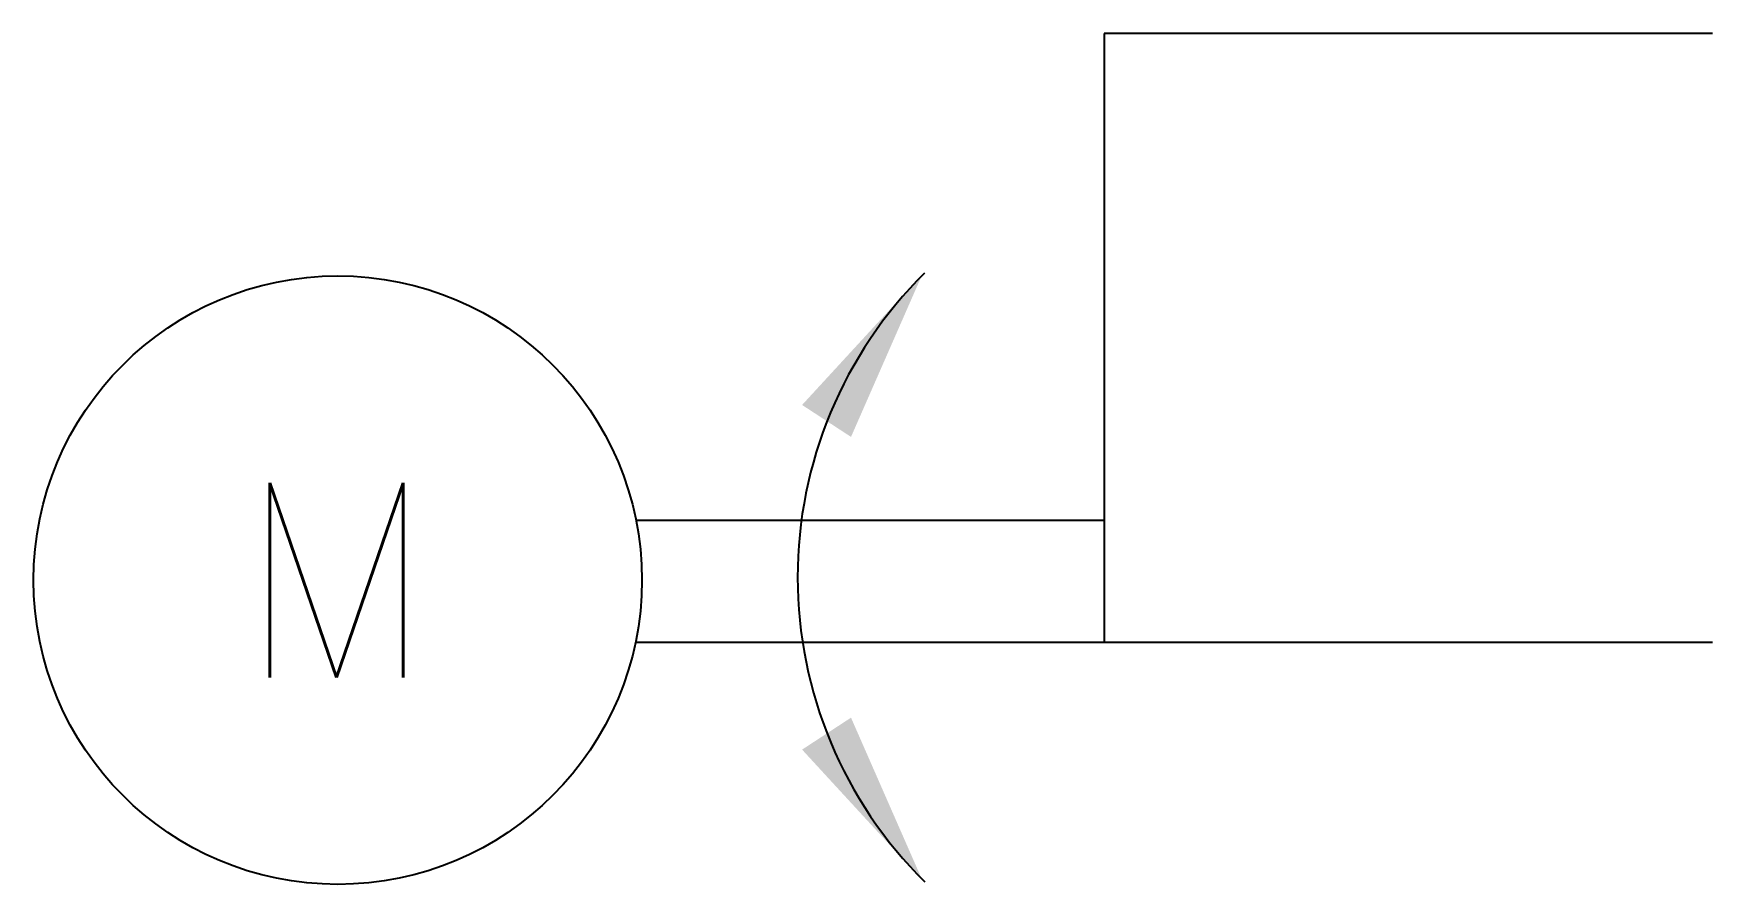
# Model space of a CAD drawing. Extents: x 775.1 to 802.7, y 301.6 to 315.5.
import ezdxf
from ezdxf.enums import TextEntityAlignment as Align

# ---------------------------------------------------------------- set-up
doc = ezdxf.new("R2010")
doc.units = 0
doc.header["$LTSCALE"] = 5
doc.header["$MEASUREMENT"] = 0
doc.layers.add('11', color=1, linetype='CONTINUOUS')
doc.layers.add('12', color=2, linetype='CONTINUOUS')
doc.styles.add('HZ', font='txt', dxfattribs={"bigfont": 'hztxt'})

# ---------------------------------------------------------------- blocks, each defined once
blk = doc.blocks.new('5223', base_point=(343.224, 190.473))
at = {"layer": '11'}
blk.add_arc((348.008, 195.534), 7.031, 134.6929, 225.3648, dxfattribs=at)
at = {"layer": '12'}
for points in [[(341.051, 198.366), (341.855, 197.841), (343.028, 200.515)], [(341.051, 192.702), (341.855, 193.227), (343.028, 190.553)]]:
    blk.add_solid(points, dxfattribs=at)

msp = doc.modelspace()

# ---------------------------------------------------------------- linework, layer by layer
at = {"layer": '11'}
for p, q in [((802.741, 315.538), (792.741, 315.538)), ((792.741, 315.538), (792.741, 305.538)), ((792.741, 307.536), (785.049, 307.536)), ((785.041, 305.536), (792.741, 305.536)), ((792.741, 305.538), (802.741, 305.538))]:
    msp.add_line(p, q, dxfattribs=at)
msp.add_circle((780.146, 306.556), 5, dxfattribs=at)

# ---------------------------------------------------------------- block references
msp.add_blockref('5223', (789.951, 301.542), dxfattribs=at)

# ---------------------------------------------------------------- texts
at = {"layer": '11', "style": 'HZ'}
msp.add_text('M', height=3.2, dxfattribs=at).set_placement((780.126, 306.556), align=Align.MIDDLE)

doc.saveas('drawing.dxf')
